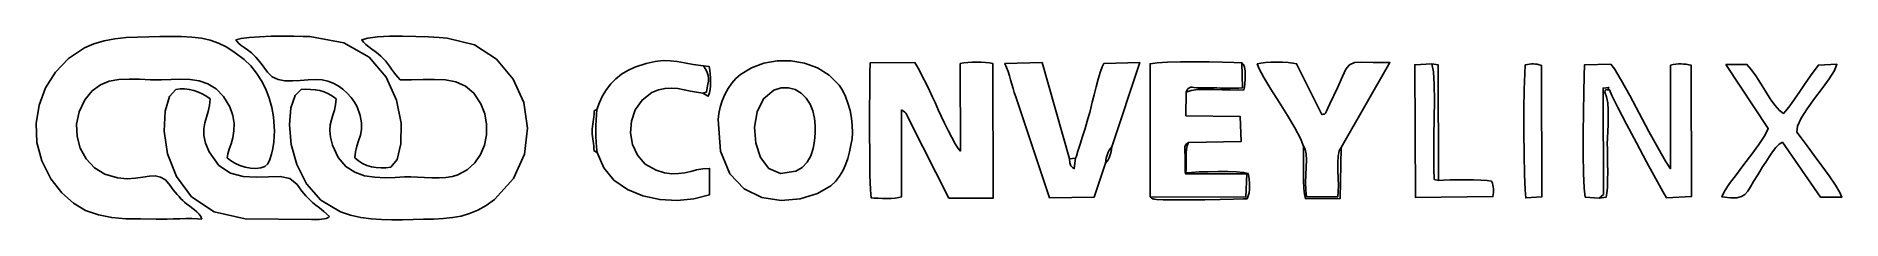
# Model space of a CAD drawing. Header units: millimetres. Extents: x -126 to 115, y -14 to 11.
import ezdxf

# ---------------------------------------------------------------- set-up
doc = ezdxf.new("R2010")
doc.units = ezdxf.units.MM
doc.header["$MEASUREMENT"] = 0
doc.layers.add('Layer 1', color=7, linetype='Continuous')

msp = doc.modelspace()

# ---------------------------------------------------------------- linework, layer by layer
at = {"layer": 'Layer 1', "color": 156}
for points in [[(-103.519, -13.6004), (-103.6706, -13.2512), (-103.8942, -12.9316), (-104.1735, -12.6363), (-104.4916, -12.3606), (-104.8322, -12.0992), (-105.1786, -11.8473), (-105.5143, -11.5998), (-105.8227, -11.3516), (-106.0457, -11.1472), (-106.2937, -10.9003), (-106.5565, -10.6218), (-106.8242, -10.3229), (-107.0867, -10.0148), (-107.334, -9.7085), (-107.5559, -9.4151), (-107.7425, -9.1458), (-108.3632, -8.4091), (-109.0173, -8.0144), (-109.7242, -7.878), (-110.5035, -7.9161), (-111.3748, -8.0452), (-112.3575, -8.1816), (-113.4712, -8.2415), (-114.7354, -8.1413), (-116.4104, -7.6486), (-117.811, -6.7781), (-118.9127, -5.6037), (-119.691, -4.1996), (-120.1213, -2.64), (-120.1792, -0.999), (-119.8402, 0.6494), (-119.0796, 2.231), (-118.1051, 3.4267), (-117.0156, 4.2259), (-115.8253, 4.7031), (-114.5487, 4.9329), (-113.2002, 4.9898), (-111.7943, 4.9483), (-110.3452, 4.883), (-108.8674, 4.8683), (-107.6054, 4.9143), (-106.3358, 4.9494), (-105.0811, 4.9086), (-103.8637, 4.7271), (-102.706, 4.3399), (-101.6307, 3.6822), (-100.66, 2.689), (-99.8166, 1.2954), (-99.395, 0.1481), (-99.2251, -0.9184), (-99.247, -1.9009), (-99.4006, -2.7967), (-99.6263, -3.6025), (-99.8639, -4.3155), (-100.0537, -4.9326), (-100.1357, -5.4508), (-99.6871, -5.8258), (-99.1183, -6.1698), (-98.4641, -6.4655), (-97.759, -6.6951), (-97.0374, -6.841), (-96.3342, -6.8857), (-95.6837, -6.8116), (-95.1206, -6.601), (-94.7561, -6.2532), (-94.4651, -5.7009), (-94.2407, -5.0019), (-94.0762, -4.2139), (-93.9647, -3.3947), (-93.8993, -2.6022), (-93.8733, -1.8941), (-93.8797, -1.3282), (-93.9929, -0.0448), (-94.2209, 1.2178), (-94.5619, 2.4456), (-95.0142, 3.6246), (-95.5762, 4.7409), (-96.246, 5.7804), (-97.0221, 6.7293), (-97.9026, 7.5735), (-99.0661, 8.4813), (-100.1847, 9.1977), (-101.2902, 9.7434), (-102.4138, 10.1389), (-103.5872, 10.4048), (-104.8418, 10.5617), (-106.2092, 10.6302), (-107.7208, 10.631), (-109.0988, 10.6174), (-110.5574, 10.6038), (-112.063, 10.5655), (-113.5822, 10.4776), (-115.0814, 10.3154), (-116.5271, 10.0541), (-117.8856, 9.669), (-119.1236, 9.1353), (-121.244, 7.7067), (-122.9785, 5.9069), (-124.2968, 3.8152), (-125.1687, 1.5107), (-125.564, -0.9275), (-125.4525, -3.4201), (-124.8039, -5.8879), (-123.5882, -8.2518), (-122.1278, -10.1295), (-120.5922, -11.5031), (-118.978, -12.4519), (-117.2816, -13.0552), (-115.4996, -13.3924), (-113.6287, -13.5428), (-111.6654, -13.5857), (-109.6062, -13.6004), (-108.9258, -13.6005), (-108.1531, -13.5888), (-107.3229, -13.5711), (-106.4696, -13.5533), (-105.628, -13.5415), (-104.8326, -13.5414), (-104.118, -13.5591), (-103.519, -13.6004)], [(-78.3963, -6.7227), (-77.5521, -5.6843), (-77.0472, -3.6148), (-77.0246, -0.8683), (-77.6273, 2.2011), (-78.9982, 5.2395), (-81.2803, 7.8929), (-84.6166, 9.807), (-89.1501, 10.628), (-90.0451, 10.6497), (-91.2852, 10.6675), (-92.746, 10.6723), (-94.3028, 10.6549), (-95.8309, 10.6061), (-97.2058, 10.5169), (-98.3028, 10.3779), (-98.9974, 10.1801), (-98.6555, 9.7571), (-98.2959, 9.4482), (-97.9008, 9.1801), (-97.4524, 8.8798), (-96.9329, 8.4738), (-96.3245, 7.889), (-95.6093, 7.0522), (-94.7695, 5.89), (-94.1597, 5.2807), (-93.3757, 4.9236), (-92.4625, 4.7615), (-91.4653, 4.7373), (-90.429, 4.7938), (-89.3986, 4.8738), (-88.4193, 4.9202), (-87.5359, 4.8758), (-86.7744, 4.715), (-86.0516, 4.4472), (-85.3737, 4.0849), (-84.7471, 3.6401), (-84.178, 3.1252), (-83.6727, 2.5524), (-83.2375, 1.9339), (-82.8787, 1.282), (-82.4446, 0.153), (-82.2666, -0.8263), (-82.2841, -1.69), (-82.4367, -2.472), (-82.6638, -3.2064), (-82.9049, -3.9272), (-83.0995, -4.6685), (-83.187, -5.4642), (-82.6935, -5.8792), (-82.1524, -6.2122), (-81.5724, -6.4674), (-80.9624, -6.6491), (-80.331, -6.7612), (-79.687, -6.8081), (-79.0392, -6.7939), (-78.3963, -6.7227)], [(-70.8963, 10.4214), (-71.9424, 10.4972), (-73.3699, 10.574), (-75.0416, 10.6363), (-76.8203, 10.6684), (-78.5687, 10.6548), (-80.1498, 10.5798), (-81.4262, 10.4278), (-82.2607, 10.1831), (-82.0128, 9.8853), (-81.6888, 9.5832), (-81.3109, 9.2779), (-80.9009, 8.9701), (-80.481, 8.6609), (-80.0732, 8.3512), (-79.6995, 8.042), (-79.3819, 7.7341), (-79.1, 7.4054), (-78.826, 7.0505), (-78.556, 6.6789), (-78.2861, 6.3), (-78.0125, 5.9232), (-77.7311, 5.5582), (-77.4381, 5.2144), (-77.1296, 4.9012), (-75.6147, 4.8612), (-74.085, 4.9054), (-72.5727, 4.9404), (-71.1099, 4.8728), (-69.7288, 4.6092), (-68.4616, 4.0562), (-67.3403, 3.1204), (-66.3972, 1.7085), (-65.8856, 0.3752), (-65.6393, -1.0156), (-65.6534, -2.4133), (-65.9228, -3.7674), (-66.4424, -5.0274), (-67.2072, -6.1427), (-68.2121, -7.0628), (-69.4521, -7.7371), (-70.2021, -7.9543), (-71.0515, -8.0761), (-71.9704, -8.1237), (-72.9286, -8.1189), (-73.8959, -8.0829), (-74.8422, -8.0373), (-75.7374, -8.0035), (-76.5514, -8.0031), (-77.8013, -8.0587), (-79.1439, -8.1015), (-80.5254, -8.055), (-81.8921, -7.8428), (-83.1903, -7.3882), (-84.3663, -6.6148), (-85.3662, -5.4461), (-86.1364, -3.8056), (-86.4177, -2.7358), (-86.5051, -1.848), (-86.4469, -1.0942), (-86.2915, -0.426), (-86.0874, 0.2046), (-85.883, 0.8459), (-85.7266, 1.546), (-85.6668, 2.3532), (-86.1482, 2.7343), (-86.6764, 3.0391), (-87.2417, 3.2739), (-87.8345, 3.445), (-88.4452, 3.5584), (-89.0642, 3.6205), (-89.6818, 3.6374), (-90.2886, 3.6154), (-91.1271, 2.7969), (-91.6722, 1.1457), (-91.858, -1.0954), (-91.6186, -3.6834), (-90.8879, -6.3755), (-89.6, -8.9288), (-87.689, -11.1005), (-85.0888, -12.6476), (-83.7406, -13.0904), (-82.381, -13.3912), (-81.0107, -13.5752), (-79.6302, -13.6675), (-78.2402, -13.6931), (-76.8411, -13.6771), (-75.4337, -13.6448), (-74.0184, -13.621), (-72.6559, -13.5981), (-71.3805, -13.5353), (-70.1749, -13.4087), (-69.0221, -13.1946), (-67.9047, -12.869), (-66.8056, -12.4081), (-65.7077, -11.7879), (-64.5937, -10.9848), (-62.0658, -8.2073), (-60.6217, -4.9835), (-60.1933, -1.551), (-60.7123, 1.8524), (-62.1103, 4.989), (-64.3192, 7.6211), (-67.2706, 9.5112), (-70.8963, 10.4214)], [(-50.9947, 0.9486), (-51.033, 0.2398), (-51.0688, -0.473), (-51.0965, -1.1882), (-51.1107, -1.9041), (-51.106, -2.6191), (-51.077, -3.3317), (-51.018, -4.0401), (-50.9237, -4.7427), (-50.0721, -6.8088), (-48.6998, -8.4506), (-46.9223, -9.6855), (-44.8549, -10.5308), (-42.6132, -11.004), (-40.3125, -11.1225), (-38.0685, -10.9036), (-35.9964, -10.3647), (-35.9938, -6.8696), (-36.8824, -6.9318), (-37.7073, -7.0789), (-38.5004, -7.2641), (-39.2934, -7.4407), (-40.1182, -7.5619), (-41.0066, -7.581), (-41.9903, -7.4512), (-43.1011, -7.1259), (-44.5358, -6.3081), (-45.5812, -5.1349), (-46.2371, -3.7167), (-46.5034, -2.1639), (-46.38, -0.5869), (-45.8667, 0.9039), (-44.9634, 2.1981), (-43.6699, 3.1852), (-42.7725, 3.5632), (-41.8955, 3.7511), (-41.036, 3.7887), (-40.191, 3.7161), (-39.3575, 3.573), (-38.5326, 3.3996), (-37.7134, 3.2356), (-36.8968, 3.1211), (-36.4019, 3.2599), (-36.2891, 3.8214), (-36.1962, 4.2993), (-36.1363, 4.7171), (-36.1229, 5.0982), (-36.1691, 5.4664), (-36.2883, 5.845), (-36.4937, 6.2576), (-36.7987, 6.7277), (-38.1633, 6.9171), (-39.3008, 7.1191), (-40.2924, 7.297), (-41.2197, 7.4143), (-42.1639, 7.4344), (-43.2064, 7.3208), (-44.4285, 7.0368), (-45.9117, 6.5459), (-46.8392, 6.137), (-47.6828, 5.6314), (-48.4426, 5.036), (-49.119, 4.3576), (-49.7121, 3.6028), (-50.2223, 2.7786), (-50.6497, 1.8916), (-50.9947, 0.9486)], [(-17.0388, -2.9344), (-16.9719, -2.1025), (-16.9989, -1.1785), (-17.1133, -0.2006), (-17.3082, 0.7934), (-17.5769, 1.7652), (-17.9127, 2.6771), (-18.309, 3.4908), (-18.7589, 4.1684), (-20.0946, 5.4995), (-21.652, 6.4761), (-23.3638, 7.1109), (-25.1627, 7.4165), (-26.9814, 7.4055), (-28.7526, 7.0904), (-30.4089, 6.4841), (-31.8831, 5.5989), (-32.4765, 5.0759), (-33.0226, 4.4431), (-33.5132, 3.7229), (-33.94, 2.9379), (-34.2949, 2.1104), (-34.5694, 1.2629), (-34.7554, 0.418), (-34.8446, -0.402), (-34.5347, -4.5729), (-33.3053, -7.5953), (-31.3926, -9.6045), (-29.0329, -10.7357), (-26.4624, -11.1244), (-23.9173, -10.9057), (-21.6341, -10.2151), (-19.8489, -9.1878), (-19.2165, -8.5983), (-18.6858, -7.9243), (-18.2462, -7.1805), (-17.8868, -6.3817), (-17.5971, -5.5429), (-17.3663, -4.6789), (-17.1837, -3.8044), (-17.0388, -2.9344)], [(-10.4557, 0.9168), (-10.2005, 0.7356), (-10.0153, 0.5843), (-9.8817, 0.4464), (-9.7812, 0.3052), (-9.6953, 0.1442), (-9.6057, -0.0531), (-9.4939, -0.3032), (-9.3414, -0.6227), (-4.1407, -10.8128), (1.7347, -10.8087), (1.7072, 7.0413), (1.2306, 7.1218), (0.6997, 7.1801), (0.1321, 7.216), (-0.4543, 7.2291), (-1.0421, 7.2192), (-1.6136, 7.186), (-2.151, 7.1294), (-2.6368, 7.0489), (-2.6089, -4.5681), (-2.9115, -4.2381), (-3.3112, -3.6145), (-3.7723, -2.7859), (-4.2592, -1.841), (-4.7361, -0.8684), (-5.1675, 0.0432), (-5.5177, 0.8051), (-5.7511, 1.3286), (-5.9888, 1.8555), (-6.3317, 2.588), (-6.7454, 3.4524), (-7.1957, 4.3749), (-7.6482, 5.2818), (-8.0687, 6.0994), (-8.423, 6.754), (-8.6766, 7.1719), (-14.622, 7.12), (-14.6578, 5.7966), (-14.6852, 3.6153), (-14.7012, 0.8748), (-14.703, -2.1264), (-14.6878, -5.0898), (-14.6529, -7.7167), (-14.5953, -9.7087), (-14.5122, -10.7671), (-14.0799, -10.8062), (-13.5683, -10.8393), (-13.0061, -10.8614), (-12.422, -10.8675), (-11.8449, -10.8525), (-11.3036, -10.8114), (-10.8267, -10.7391), (-10.4431, -10.6307), (-10.4557, 0.9168)], [(22.6305, -10.6608), (35.3315, -10.698), (35.4597, -7.5948), (27.3064, -7.574), (27.2796, -7.2811), (27.264, -7.0077), (27.2571, -6.7479), (27.2566, -6.4961), (27.2602, -6.2467), (27.2655, -5.994), (27.2701, -5.7323), (27.2717, -5.456), (27.2592, -5.0801), (27.2342, -4.7546), (27.2122, -4.4717), (27.209, -4.2232), (27.2402, -4.0012), (27.3216, -3.7977), (27.4687, -3.6048), (27.6973, -3.4144), (34.7061, -3.3074), (34.5952, -0.0025), (27.3759, 0.1043), (27.3913, 3.266), (27.5415, 3.5434), (27.6827, 3.7285), (27.8294, 3.8376), (27.996, 3.8871), (28.197, 3.8935), (28.4469, 3.873), (28.76, 3.842), (29.151, 3.817), (29.3803, 3.8097), (29.6097, 3.8049), (29.8392, 3.8022), (30.0687, 3.8011), (30.2982, 3.801), (30.5278, 3.8016), (30.7573, 3.8022), (30.9868, 3.8025), (31.4647, 3.7998), (31.9502, 3.7936), (32.4409, 3.7863), (32.9342, 3.7801), (33.4277, 3.7774), (33.9187, 3.7803), (34.4047, 3.7913), (34.8833, 3.8125), (34.8146, 7.1524), (33.7357, 7.1897), (32.2295, 7.2271), (30.4459, 7.2569), (28.5348, 7.2715), (26.6458, 7.2631), (24.9291, 7.2242), (23.5343, 7.1471), (22.6113, 7.024), (22.6305, -10.6608)], [(43.002, -3.9083), (43.2456, -4.3053), (43.3659, -4.9422), (43.3966, -5.7626), (43.3717, -6.7097), (43.3251, -7.727), (43.2906, -8.7578), (43.3021, -9.7454), (43.3934, -10.6333), (47.5738, -10.6341), (47.6412, -9.9826), (47.647, -9.1333), (47.6202, -8.1617), (47.59, -7.1433), (47.5856, -6.1536), (47.6361, -5.2681), (47.7705, -4.5624), (48.0181, -4.1119), (54.5024, 7.1732), (52.3006, 7.1947), (50.7881, 7.2255), (49.7926, 7.1601), (49.1416, 6.8932), (48.6628, 6.3192), (48.1838, 5.3328), (47.5322, 3.8286), (46.5356, 1.7011), (46.2422, 1.1032), (46.0492, 0.7051), (45.9293, 0.4668), (45.8553, 0.348), (45.7997, 0.3086), (45.7352, 0.3084), (45.6346, 0.3073), (45.4705, 0.2652), (42.0993, 7.0244), (41.5995, 7.1089), (40.9607, 7.1729), (40.2305, 7.2141), (39.456, 7.2299), (38.6846, 7.2178), (37.9636, 7.1752), (37.3405, 7.0998), (36.8625, 6.9889), (37.1015, 6.3388), (37.7512, 5.1771), (38.6818, 3.6578), (39.7633, 1.9351), (40.8659, 0.1631), (41.8598, -1.5043), (42.6151, -2.9127), (43.002, -3.9083)], [(16.6771, -6.1632), (16.7251, -5.8384), (16.7832, -5.5326), (16.8547, -5.2442), (16.9427, -4.9717), (17.0506, -4.7135), (17.1816, -4.4681), (17.3389, -4.2337), (17.5258, -4.009), (21.2373, 7.1858), (16.4659, 7.0309), (16.2424, 6.5926), (15.9825, 5.8727), (15.7026, 4.9589), (15.4189, 3.9388), (15.1478, 2.8999), (14.9056, 1.93), (14.7085, 1.1166), (14.5729, 0.5475), (14.4615, 0.1449), (14.2433, -0.5969), (13.9539, -1.5591), (13.6292, -2.6234), (13.305, -3.6709), (13.0172, -4.5831), (12.8014, -5.2414), (12.6936, -5.5272), (12.5116, -6.8915), (12.2991, -6.7437), (12.1532, -6.6258), (12.0598, -6.5213), (12.0047, -6.4135), (11.9533, -6.1209), (11.8861, -5.6148), (8.2457, 7.1745), (3.3062, 7.0647), (3.5183, 6.5288), (3.7093, 5.9806), (3.8848, 5.4237), (4.0505, 4.8618), (4.2121, 4.2988), (4.3752, 3.7382), (4.5456, 3.1838), (4.7289, 2.6393), (9.2057, -10.7773), (15.1617, -10.7102), (16.6771, -6.1632)], [(-86.5564, -13.2333), (-87.2762, -12.5937), (-87.8608, -12.116), (-88.352, -11.735), (-88.7912, -11.3855), (-89.2201, -11.0025), (-89.6802, -10.5208), (-90.2132, -9.8752), (-90.8607, -9.0006), (-91.8273, -8.2331), (-93.1192, -7.9621), (-94.6447, -7.9713), (-96.3121, -8.0448), (-98.0296, -7.9664), (-99.7056, -7.52), (-101.2482, -6.4894), (-102.5657, -4.6586), (-103.0419, -3.5097), (-103.2512, -2.5114), (-103.2567, -1.6274), (-103.1209, -0.8216), (-102.9069, -0.0575), (-102.6773, 0.7012), (-102.4949, 1.4907), (-102.4227, 2.3473), (-102.8539, 2.6733), (-103.3708, 2.9725), (-103.9499, 3.2342), (-104.5678, 3.4473), (-105.2012, 3.6009), (-105.8267, 3.6841), (-106.4208, 3.686), (-106.9603, 3.5957), (-107.8353, 2.6832), (-108.4046, 0.7234), (-108.5316, -1.9363), (-108.0795, -4.9487), (-106.9119, -7.9664), (-104.8919, -10.6421), (-101.883, -12.6285), (-97.7486, -13.5783), (-88.9175, -13.6719), (-88.5964, -13.6637), (-88.2572, -13.6511), (-87.9193, -13.6311), (-87.602, -13.6011), (-87.2479, -13.5511), (-86.9943, -13.4999), (-86.823, -13.4486), (-86.7155, -13.3985), (-86.6186, -13.3064), (-86.5564, -13.2333)], [(-27.4501, 3.5125), (-26.4446, 3.8223), (-25.4906, 3.8342), (-24.6091, 3.5864), (-23.8213, 3.1166), (-23.1484, 2.463), (-22.6113, 1.6634), (-22.2313, 0.7557), (-22.0294, -0.2219), (-21.9578, -1.1663), (-21.9487, -2.1781), (-22.0257, -3.214), (-22.2127, -4.2312), (-22.5333, -5.1864), (-23.0112, -6.0366), (-23.6703, -6.7388), (-24.5343, -7.2498), (-26.5307, -7.5661), (-28.0918, -6.8748), (-29.2023, -5.4421), (-29.8465, -3.5348), (-30.0089, -1.4191), (-29.674, 0.6383), (-28.8262, 2.371), (-27.4501, 3.5125)]]:
    msp.add_lwpolyline(points, close=True, dxfattribs=at)
at = {"layer": 'Layer 1', "color": 155}
msp.add_lwpolyline([(-36.8968, 3.1211), (-36.1796, 2.7049), (-36.0185, 3.1354), (-35.9151, 3.6016), (-35.8607, 4.0947), (-35.8468, 4.6057), (-35.8648, 5.1257), (-35.9059, 5.6456), (-35.9617, 6.1565), (-36.0235, 6.6495), (-36.7987, 6.7277), (-36.4937, 6.2576), (-36.2883, 5.845), (-36.1691, 5.4664), (-36.1229, 5.0982), (-36.1363, 4.7171), (-36.1962, 4.2993), (-36.2891, 3.8214), (-36.4019, 3.2599), (-36.8968, 3.1211)], close=True, dxfattribs=at)
at = {"layer": 'Layer 1', "color": 145}
msp.add_lwpolyline([(27.3913, 3.266), (28.0665, 3.4726), (28.9444, 3.5814), (29.9646, 3.6172), (31.0664, 3.6046), (32.1893, 3.5683), (33.2727, 3.5329), (34.2561, 3.5232), (35.0789, 3.5638), (35.147, 3.9353), (35.2101, 4.4165), (35.2564, 4.9634), (35.2738, 5.5324), (35.2503, 6.0796), (35.1739, 6.5612), (35.0327, 6.9334), (34.8146, 7.1524), (34.8833, 3.8125), (34.4047, 3.7913), (33.9187, 3.7803), (33.4277, 3.7774), (32.9342, 3.7801), (32.4409, 3.7863), (31.9502, 3.7936), (31.4647, 3.7998), (30.9868, 3.8025), (30.7573, 3.8022), (30.5278, 3.8016), (30.2982, 3.801), (30.0687, 3.8011), (29.8392, 3.8022), (29.6097, 3.8049), (29.3803, 3.8097), (29.151, 3.817), (28.76, 3.842), (28.4469, 3.873), (28.197, 3.8935), (27.996, 3.8871), (27.8294, 3.8376), (27.6827, 3.7285), (27.5415, 3.5434), (27.3913, 3.266)], close=True, dxfattribs=at)
at = {"layer": 'Layer 1', "color": 252}
for points in [[(60.9828, -8.4938), (60.3945, -8.3387), (60.3299, -6.9024), (60.3309, -4.9403), (60.3682, -2.6467), (60.4125, -0.2161), (60.4343, 2.1574), (60.4043, 4.2793), (60.2931, 5.9553), (60.0715, 6.9911), (57.8175, 6.8923), (57.8948, -10.7275), (68.2145, -10.6016), (68.242, -10.328), (68.2654, -10.0659), (68.2798, -9.8128), (68.28, -9.5658), (68.2609, -9.3223), (68.2174, -9.0796), (68.1445, -8.835), (68.0371, -8.5858), (67.4249, -8.4883), (66.5967, -8.4222), (65.622, -8.384), (64.5703, -8.3705), (63.5111, -8.3781), (62.5137, -8.4035), (61.6478, -8.4432), (60.9828, -8.4938)], [(72.5132, 6.8856), (72.43, 5.7061), (72.3712, 3.6179), (72.3379, 0.9282), (72.3307, -2.0557), (72.3507, -5.0266), (72.3985, -7.6772), (72.4751, -9.7003), (72.5814, -10.7886), (74.7177, -10.627), (74.6665, 6.792), (74.3803, 6.8804), (74.113, 6.9409), (73.8574, 6.9764), (73.6067, 6.99), (73.3538, 6.9846), (73.092, 6.9635), (72.8141, 6.9294), (72.5132, 6.8856)], [(82.3351, -10.8042), (82.9291, -10.3185), (82.8526, 3.7813), (83.2879, 3.8296), (83.5255, 3.8559), (83.6177, 3.8598), (83.6163, 3.8411), (83.5736, 3.7994), (83.5415, 3.7345), (83.5721, 3.6461), (83.7175, 3.5339), (84.0164, 2.7993), (84.8163, 1.1909), (85.959, -1.0047), (87.2863, -3.5008), (88.64, -6.0107), (89.8619, -8.2478), (90.7939, -9.9253), (91.2778, -10.7567), (94.6169, -10.6079), (94.5969, 6.8147), (94.2666, 6.8867), (93.9254, 6.9409), (93.5767, 6.9762), (93.2239, 6.991), (92.8704, 6.9842), (92.5195, 6.9544), (92.1745, 6.9001), (91.839, 6.8202), (91.8421, -6.9118), (91.1635, -5.927), (90.165, -4.1965), (88.9613, -1.9865), (87.6674, 0.4368), (86.3981, 2.8073), (85.2682, 4.8588), (84.3926, 6.3252), (83.8861, 6.9404), (80.3786, 6.8594), (80.338, 5.3942), (80.2925, 3.2274), (80.2523, 0.6059), (80.2275, -2.2233), (80.2282, -5.0131), (80.2645, -7.5165), (80.3467, -9.4866), (80.4848, -10.6764), (82.3351, -10.8042)], [(99.2037, 6.9044), (104.8393, -1.5608), (104.3546, -2.5115), (103.5857, -3.6792), (102.6339, -4.982), (101.6002, -6.338), (100.5858, -7.6655), (99.6921, -8.8826), (99.0201, -9.9075), (98.671, -10.6584), (99.8026, -10.7767), (100.6438, -10.7607), (101.263, -10.6084), (101.7286, -10.318), (102.1089, -9.8876), (102.4725, -9.3154), (102.8878, -8.5995), (103.4231, -7.738), (103.7173, -7.2731), (104.078, -6.6846), (104.4888, -6.0232), (104.9331, -5.3395), (105.3944, -4.6841), (105.8563, -4.1076), (106.3021, -3.6606), (106.7154, -3.3938), (111.7924, -10.6976), (114.6231, -10.6816), (114.3561, -10.0678), (113.7583, -9.0944), (112.9264, -7.8747), (111.9574, -6.5218), (110.9481, -5.1491), (109.9955, -3.8699), (109.1964, -2.7975), (108.6476, -2.045), (108.7129, -1.2632), (109.2153, -0.2039), (110.0219, 1.0432), (110.9999, 2.3885), (112.0163, 3.7423), (112.9384, 5.0148), (113.6332, 6.1165), (113.9678, 6.9577), (111.5045, 6.8316), (111.0483, 6.2449), (110.4464, 5.4044), (109.754, 4.4065), (109.0266, 3.3476), (108.3196, 2.3242), (107.6884, 1.4326), (107.1883, 0.7691), (106.8748, 0.4303), (106.3082, 0.8204), (105.7087, 1.4987), (105.0865, 2.3811), (104.4518, 3.3837), (103.8149, 4.4227), (103.1859, 5.4139), (102.5751, 6.2735), (101.9928, 6.9176), (99.2037, 6.9044)]]:
    msp.add_lwpolyline(points, close=True, dxfattribs=at)
at = {"layer": 'Layer 1', "color": 253}
for points in [[(60.9828, -8.4938), (60.904, 6.8776), (60.0715, 6.9911), (60.2931, 5.9553), (60.4043, 4.2793), (60.4343, 2.1574), (60.4125, -0.2161), (60.3682, -2.6467), (60.3309, -4.9403), (60.3299, -6.9024), (60.3945, -8.3387), (60.9828, -8.4938)], [(82.3351, -10.8042), (83.2587, -10.6924), (83.3697, -10.1695), (83.437, -9.3767), (83.4694, -8.3975), (83.476, -7.3152), (83.4656, -6.2131), (83.4471, -5.1747), (83.4295, -4.2833), (83.4216, -3.6223), (83.44, -2.8717), (83.4818, -1.9942), (83.5265, -1.0376), (83.5537, -0.0495), (83.543, 0.9223), (83.4742, 1.8299), (83.3267, 2.6257), (83.0802, 3.2619), (83.1378, 3.4055), (83.1746, 3.5005), (83.2042, 3.5554), (83.2402, 3.579), (83.385, 3.567), (83.7175, 3.5339), (83.5721, 3.6461), (83.5415, 3.7345), (83.5736, 3.7994), (83.6163, 3.8411), (83.6177, 3.8598), (83.5255, 3.8559), (83.2879, 3.8296), (82.8526, 3.7813), (82.9291, -10.3185), (82.3351, -10.8042)], [(-50.9237, -4.7427), (-51.018, -4.0401), (-51.077, -3.3317), (-51.106, -2.6191), (-51.1107, -1.9041), (-51.0965, -1.1882), (-51.0688, -0.473), (-51.033, 0.2398), (-50.9947, 0.9486), (-51.3491, 0.7498), (-51.3521, 0.345), (-51.3775, -0.019), (-51.418, -0.3542), (-51.4666, -0.6725), (-51.5161, -0.986), (-51.5594, -1.3067), (-51.5894, -1.6465), (-51.5988, -2.0175), (-51.5875, -2.3209), (-51.5615, -2.6285), (-51.5251, -2.9403), (-51.4829, -3.2561), (-51.439, -3.5759), (-51.3979, -3.8995), (-51.364, -4.2269), (-51.3417, -4.5579), (-50.9237, -4.7427)], [(22.6305, -10.6608), (22.7848, -10.7691), (22.8565, -10.8383), (22.8797, -10.8784), (22.8882, -10.8993), (22.916, -10.9108), (22.9972, -10.923), (23.1655, -10.9457), (23.455, -10.9889), (24.3286, -11.0441), (25.841, -11.0646), (27.7634, -11.0582), (29.867, -11.0325), (31.9232, -10.9951), (33.703, -10.9537), (34.9778, -10.9159), (35.5188, -10.8893), (35.6638, -10.5112), (35.7649, -10.1016), (35.8254, -9.6701), (35.8486, -9.2266), (35.8379, -8.7808), (35.7967, -8.3426), (35.7282, -7.9216), (35.6358, -7.5277), (35.0324, -7.3978), (34.097, -7.3192), (32.9342, -7.2833), (31.6487, -7.2816), (30.3452, -7.3055), (29.1283, -7.3464), (28.1028, -7.3959), (27.3733, -7.4454), (27.4114, -6.9485), (27.4208, -6.4306), (27.4162, -5.9013), (27.4123, -5.3699), (27.4238, -4.8461), (27.4653, -4.3392), (27.5516, -3.8588), (27.6973, -3.4144), (27.4687, -3.6048), (27.3216, -3.7977), (27.2402, -4.0012), (27.209, -4.2232), (27.2122, -4.4717), (27.2342, -4.7546), (27.2592, -5.0801), (27.2717, -5.456), (27.2701, -5.7323), (27.2655, -5.994), (27.2602, -6.2467), (27.2566, -6.4961), (27.2571, -6.7479), (27.264, -7.0077), (27.2796, -7.2811), (27.3064, -7.574), (35.4597, -7.5948), (35.3315, -10.698), (22.6305, -10.6608)], [(12.6936, -5.5272), (11.8861, -5.6148), (11.9533, -6.1209), (12.0047, -6.4135), (12.0598, -6.5213), (12.1532, -6.6258), (12.2991, -6.7437), (12.5116, -6.8915), (12.6936, -5.5272)]]:
    msp.add_lwpolyline(points, close=True, dxfattribs=at)
at = {"layer": 'Layer 1', "color": 153}
for points in [[(16.6771, -6.1632), (16.8672, -5.9478), (17.0257, -5.7155), (17.1565, -5.4672), (17.2633, -5.2036), (17.3499, -4.9252), (17.42, -4.6328), (17.4774, -4.3272), (17.5258, -4.009), (17.3389, -4.2337), (17.1816, -4.4681), (17.0506, -4.7135), (16.9427, -4.9717), (16.8547, -5.2442), (16.7832, -5.5326), (16.7251, -5.8384), (16.6771, -6.1632)], [(48.0181, -4.1119), (47.7705, -4.5624), (47.6361, -5.2681), (47.5856, -6.1536), (47.59, -7.1433), (47.6202, -8.1617), (47.647, -9.1333), (47.6412, -9.9826), (47.5738, -10.6341), (43.3934, -10.6333), (43.3021, -9.7454), (43.2906, -8.7578), (43.3251, -7.727), (43.3717, -6.7097), (43.3966, -5.7626), (43.3659, -4.9422), (43.2456, -4.3053), (43.002, -3.9083), (43.0303, -4.6368), (43.0333, -5.5213), (43.0243, -6.5046), (43.0166, -7.5293), (43.0237, -8.5382), (43.0588, -9.4739), (43.1353, -10.2791), (43.2664, -10.8965), (47.9013, -10.8451), (48.0181, -4.1119)]]:
    msp.add_lwpolyline(points, close=True, dxfattribs=at)

doc.saveas('drawing.dxf')
